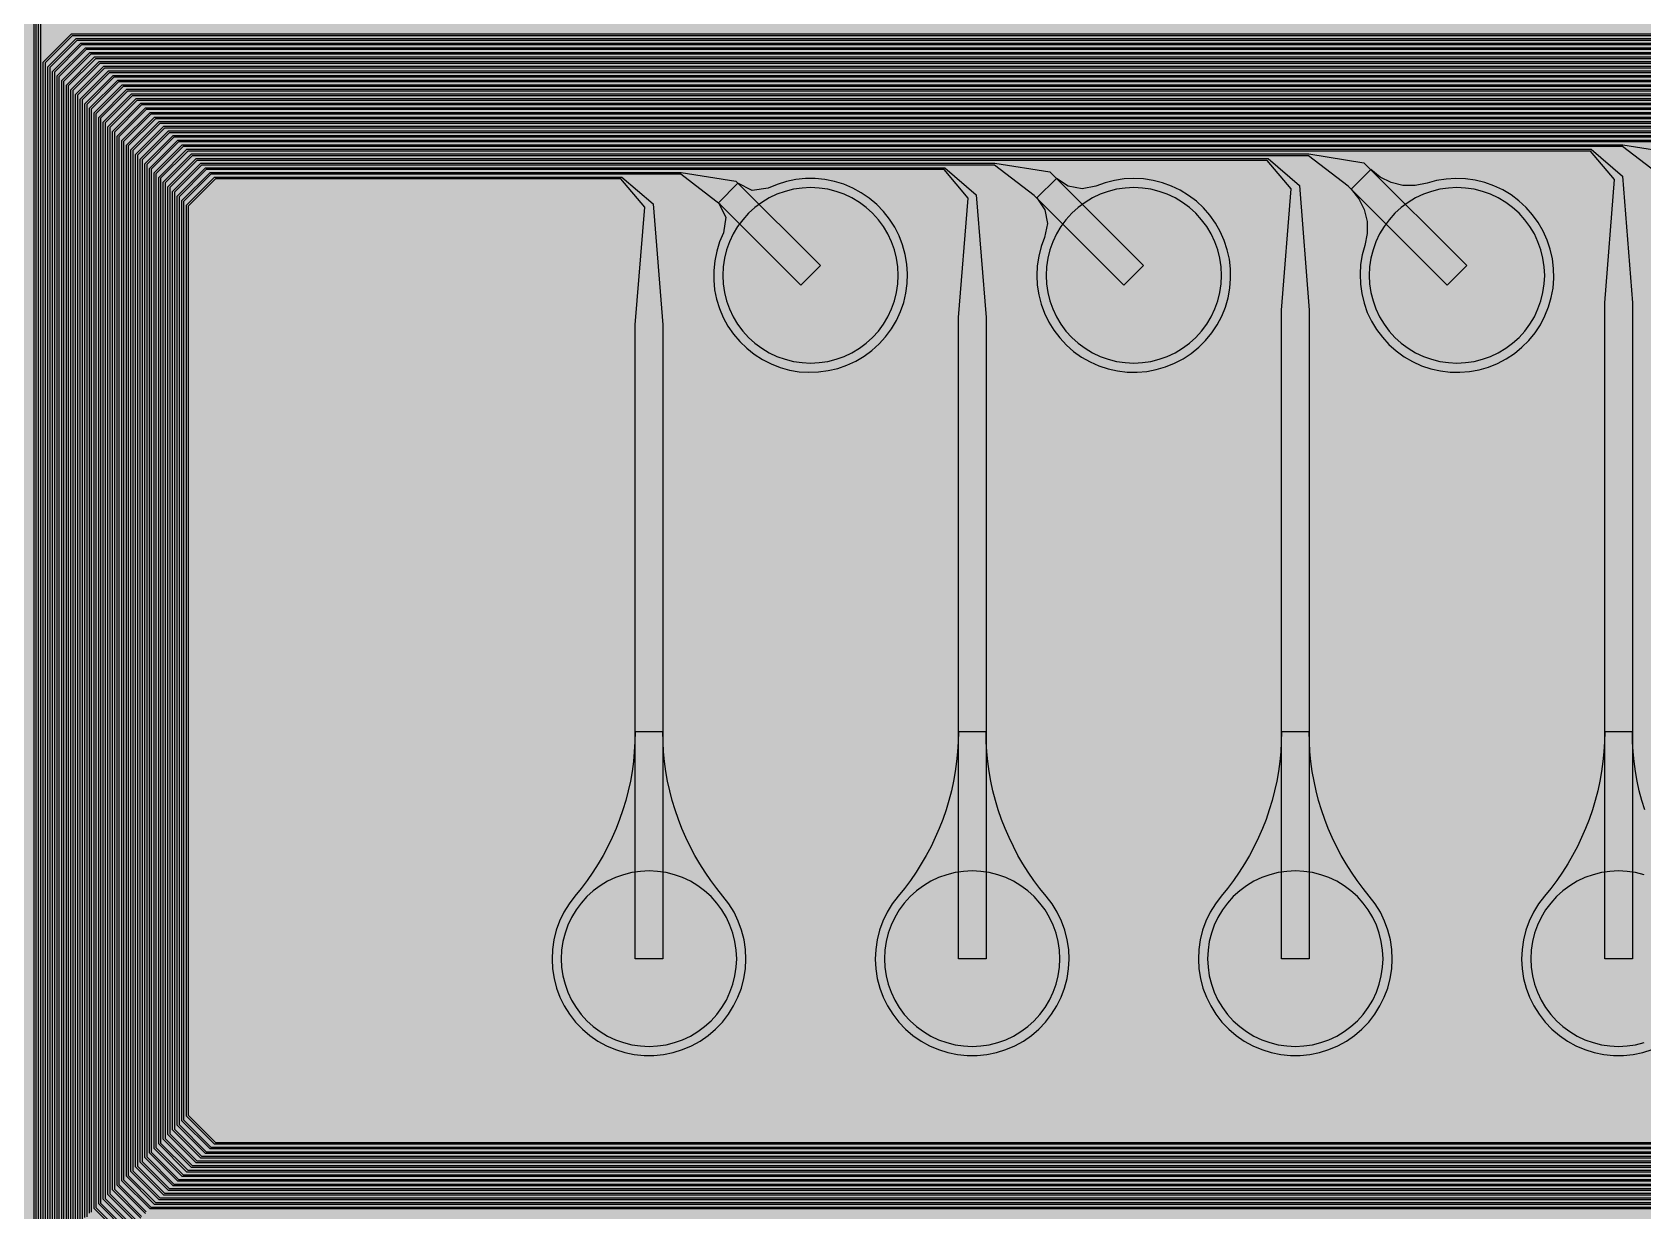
# Model space of a CAD drawing. Header units: metres. Extents: x -7220 to 10980, y -29667 to 1833.
# Drawn here: x -5900 to -4156, y -19165 to -17889 of the extents above; entities that cross this region are included whole.
import ezdxf

# ---------------------------------------------------------------- set-up
doc = ezdxf.new("R2010")
doc.units = ezdxf.units.M
for name, color, linetype in [('Metal1', 4, 'CONTINUOUS'), ('Polyimide', 7, 'CONTINUOUS'), ('Polyimide_Negative', 5, 'CONTINUOUS')]:
    doc.layers.add(name, color=color, linetype=linetype)

msp = doc.modelspace()

# ---------------------------------------------------------------- hatches: boundary and pattern name
at = {"layer": 'Polyimide'}
msp.add_hatch(color=7, dxfattribs=at).paths.add_polyline_path([(4099.4, -13861.6), (4142.6, -14152.8), (4214.2, -14438.4), (4313.4, -14715.5), (4439.2, -14981.7), (4590.6, -15234.2), (4766, -15470.7), (4963.7, -15688.8), (5181.8, -15886.5), (5418.3, -16061.9), (5670.8, -16213.3), (5936.9, -16339.1), (6214.1, -16438.3), (6499.7, -16509.9), (6790.9, -16553.1), (7085, -16567.5), (9980.4, -16567.5), (10058.8, -16571.4), (10136.4, -16582.9), (10212.6, -16601.9), (10286.5, -16628.4), (10357.5, -16662), (10424.8, -16702.3), (10487.9, -16749.1), (10546.1, -16801.8), (10598.8, -16860), (10645.6, -16923), (10685.9, -16990.4), (10719.5, -17061.4), (10745.9, -17135.3), (10765, -17211.4), (10776.5, -17289.1), (10780.4, -17367.5), (10780.4, -21957.3), (10741.6, -22012.9), (10706, -22070.6), (10673.6, -22130.1), (10644.5, -22191.4), (10618.9, -22254.2), (10596.8, -22318.2), (10578.3, -22383.5), (10563.4, -22449.6), (10552.2, -22516.5), (10544.7, -22583.8), (10541, -22651.5), (10541, -22719.3), (10544.7, -22787), (10552.2, -22854.4), (10563.4, -22921.2), (10578.3, -22987.4), (10596.8, -23052.6), (10618.9, -23116.7), (10644.5, -23179.5), (10673.6, -23240.7), (10706, -23300.3), (10741.6, -23357.9), (10780.4, -23413.5), (10780.4, -28667.5), (10776.5, -28745.9), (10765, -28823.6), (10745.9, -28899.7), (10719.5, -28973.6), (10685.9, -29044.6), (10645.6, -29112), (10598.8, -29175), (10546.1, -29233.2), (10487.9, -29285.9), (10424.8, -29332.7), (10357.5, -29373), (10286.5, -29406.6), (10212.6, -29433.1), (10136.4, -29452.1), (10058.8, -29463.6), (9980.4, -29467.5), (-6219.6, -29467.5), (-6298, -29463.6), (-6375.7, -29452.1), (-6451.9, -29433.1), (-6525.8, -29406.6), (-6596.7, -29373), (-6664.1, -29332.7), (-6727.1, -29285.9), (-6785.3, -29233.2), (-6838, -29175), (-6884.8, -29112), (-6925.2, -29044.6), (-6958.7, -28973.6), (-6985.2, -28899.7), (-7004.3, -28823.6), (-7015.8, -28745.9), (-7019.6, -28667.5), (-7019.6, -23426.3), (-6979.4, -23370.1), (-6942.3, -23311.6), (-6908.7, -23251.2), (-6878.5, -23189), (-6851.8, -23125.1), (-6828.8, -23059.9), (-6809.5, -22993.4), (-6794, -22926), (-6782.4, -22857.8), (-6774.6, -22789.1), (-6770.7, -22720), (-6770.7, -22650.8), (-6774.6, -22581.8), (-6782.4, -22513), (-6794, -22444.8), (-6809.5, -22377.4), (-6828.8, -22311), (-6851.8, -22245.7), (-6878.5, -22181.9), (-6908.7, -22119.7), (-6942.3, -22059.2), (-6979.4, -22000.8), (-7019.6, -21944.5), (-7019.6, -17367.5), (-7015.8, -17289.1), (-7004.3, -17211.4), (-6985.2, -17135.3), (-6958.7, -17061.4), (-6925.2, -16990.4), (-6884.8, -16923), (-6838, -16860), (-6785.3, -16801.8), (-6727.1, -16749.1), (-6664.1, -16702.3), (-6596.7, -16662), (-6525.8, -16628.4), (-6451.9, -16601.9), (-6375.7, -16582.9), (-6298, -16571.4), (-6219.6, -16567.5), (-3314, -16567.5), (-3019.9, -16553.1), (-2728.7, -16509.9), (-2443.1, -16438.3), (-2165.9, -16339.1), (-1899.8, -16213.3), (-1647.3, -16061.9), (-1410.8, -15886.5), (-1192.7, -15688.8), (-995, -15470.7), (-819.6, -15234.2), (-668.2, -14981.7), (-542.4, -14715.5), (-443.2, -14438.4), (-371.6, -14152.8), (-328.4, -13861.6), (-314, -13567.5), (-314, -13373.5), (-317.5, -13328.1), (-327.7, -13283.8), (-344.6, -13241.5), (-367.6, -13202.3), (-396.4, -13167), (-430.1, -13136.5), (-468, -13111.4), (-509.3, -13092.3), (-509.3, -13092.3), (-578.2, -13061.3), (-642.2, -13021.2), (-700.3, -12973), (-751.3, -12917.3), (-794.4, -12855.3), (-828.7, -12788.1), (-853.7, -12716.8), (-868.9, -12642.8), (-874, -12567.5), (-868.9, -12492.2), (-853.7, -12418.2), (-828.7, -12346.9), (-794.4, -12279.7), (-751.3, -12217.7), (-700.3, -12162), (-642.2, -12113.8), (-578.2, -12073.7), (-509.3, -12042.7), (-509.3, -12042.7), (-468, -12023.6), (-430.1, -11998.5), (-396.4, -11968), (-367.6, -11932.7), (-344.6, -11893.5), (-327.7, -11851.2), (-317.5, -11806.9), (-314, -11761.5), (-314, -11074.3), (-317.5, -11028.9), (-327.7, -10984.6), (-344.6, -10942.4), (-367.6, -10903.1), (-396.4, -10867.8), (-430.1, -10837.3), (-468, -10812.2), (-509.3, -10793.2), (-509.3, -10793.2), (-578.2, -10762.1), (-642.2, -10722.1), (-700.3, -10673.8), (-751.3, -10618.1), (-794.4, -10556.1), (-828.7, -10488.9), (-853.7, -10417.6), (-868.9, -10343.7), (-874, -10268.3), (-868.9, -10193), (-853.7, -10119), (-828.7, -10047.8), (-794.4, -9980.5), (-751.3, -9918.5), (-700.3, -9862.9), (-642.2, -9814.6), (-578.2, -9774.6), (-509.3, -9743.5), (-509.3, -9743.5), (-468, -9724.5), (-430.1, -9699.4), (-396.4, -9668.8), (-367.6, -9633.5), (-344.6, -9594.3), (-327.7, -9552), (-317.5, -9507.7), (-314, -9462.4), (-314, -8775.1), (-317.5, -8729.8), (-327.7, -8685.5), (-344.6, -8643.2), (-367.6, -8604), (-396.4, -8568.7), (-430.1, -8538.1), (-468, -8513), (-509.3, -8494), (-509.3, -8494), (-578.2, -8462.9), (-642.2, -8422.9), (-700.3, -8374.6), (-751.3, -8319), (-794.4, -8257), (-828.7, -8189.7), (-853.7, -8118.5), (-868.9, -8044.5), (-874, -7969.2), (-868.9, -7893.8), (-853.7, -7819.9), (-828.7, -7748.6), (-794.4, -7681.4), (-751.3, -7619.4), (-700.3, -7563.7), (-642.2, -7515.4), (-578.2, -7475.4), (-509.3, -7444.3), (-509.3, -7444.3), (-468, -7425.3), (-430.1, -7400.2), (-396.4, -7369.7), (-367.6, -7334.4), (-344.6, -7295.1), (-327.7, -7252.9), (-317.5, -7208.6), (-314, -7163.2), (-314, -6476), (-317.5, -6430.6), (-327.7, -6386.3), (-344.6, -6344), (-367.6, -6304.8), (-396.4, -6269.5), (-430.1, -6239), (-468, -6213.9), (-509.3, -6194.8), (-509.3, -6194.8), (-578.2, -6163.8), (-642.2, -6123.7), (-700.3, -6075.5), (-751.3, -6019.8), (-794.4, -5957.8), (-828.7, -5890.6), (-853.7, -5819.3), (-868.9, -5745.3), (-874, -5670), (-868.9, -5594.7), (-853.7, -5520.7), (-828.7, -5449.4), (-794.4, -5382.2), (-751.3, -5320.2), (-700.3, -5264.5), (-642.2, -5216.3), (-578.2, -5176.2), (-509.3, -5145.2), (-509.3, -5145.2), (-468, -5126.1), (-430.1, -5101), (-396.4, -5070.5), (-367.6, -5035.2), (-344.6, -4996), (-327.7, -4953.7), (-317.5, -4909.4), (-314, -4864), (-314, 380), (-314, 1532.5), (-269, 1532.5), (-268.8, 1525.6), (-268.1, 1518.8), (-267, 1512), (-265.4, 1505.3), (-263.4, 1498.7), (-261, 1492.3), (-258.2, 1486.1), (-254.9, 1480), (-251.3, 1474.2), (-247.3, 1468.6), (-242.9, 1463.3), (-238.2, 1458.3), (-233.2, 1453.6), (-227.9, 1449.2), (-222.3, 1445.2), (-216.5, 1441.6), (-210.4, 1438.3), (-204.2, 1435.5), (-197.8, 1433.1), (-191.2, 1431.1), (-184.5, 1429.5), (-177.7, 1428.4), (-170.9, 1427.7), (-164, 1427.5), (-157.1, 1427.7), (-150.3, 1428.4), (-143.5, 1429.5), (-136.8, 1431.1), (-130.2, 1433.1), (-123.8, 1435.5), (-117.6, 1438.3), (-111.5, 1441.6), (-105.7, 1445.2), (-100.1, 1449.2), (-94.8, 1453.6), (-89.8, 1458.3), (-85.1, 1463.3), (-80.7, 1468.6), (-76.7, 1474.2), (-73.1, 1480), (-69.8, 1486.1), (-67, 1492.3), (-64.6, 1498.7), (-62.6, 1505.3), (-61, 1512), (-59.9, 1518.8), (-59.2, 1525.6), (-59, 1532.5), (1786, 1532.5), (3835, 1532.5), (3835.2, 1539), (3835.9, 1545.6), (3836.9, 1552), (3838.4, 1558.4), (3840.3, 1564.6), (3842.6, 1570.8), (3845.3, 1576.7), (3848.4, 1582.5), (3851.9, 1588.1), (3855.7, 1593.4), (3859.8, 1598.4), (3864.3, 1603.2), (3869.1, 1607.7), (3874.1, 1611.8), (3879.4, 1615.6), (3885, 1619.1), (3890.8, 1622.2), (3896.7, 1624.9), (3902.9, 1627.2), (3909.1, 1629.1), (3915.5, 1630.6), (3921.9, 1631.6), (3928.5, 1632.3), (3935, 1632.5), (3941.5, 1632.3), (3948.1, 1631.6), (3954.5, 1630.6), (3960.9, 1629.1), (3967.1, 1627.2), (3973.3, 1624.9), (3979.2, 1622.2), (3985, 1619.1), (3990.6, 1615.6), (3995.9, 1611.8), (4000.9, 1607.7), (4005.7, 1603.2), (4010.2, 1598.4), (4014.3, 1593.4), (4018.1, 1588.1), (4021.6, 1582.5), (4024.7, 1576.7), (4027.4, 1570.8), (4029.7, 1564.6), (4031.6, 1558.4), (4033.1, 1552), (4034.1, 1545.6), (4034.8, 1539), (4035, 1532.5), (4085, 1532.5), (4085, 380), (4085, 330), (4085, -4864), (4088.5, -4909.4), (4098.7, -4953.7), (4115.6, -4996), (4138.6, -5035.2), (4167.4, -5070.5), (4201.1, -5101), (4239, -5126.1), (4280.3, -5145.2), (4280.3, -5145.2), (4349.2, -5176.2), (4413.2, -5216.3), (4471.3, -5264.5), (4522.3, -5320.2), (4565.4, -5382.2), (4599.7, -5449.4), (4624.7, -5520.7), (4639.9, -5594.7), (4645, -5670), (4639.9, -5745.3), (4624.7, -5819.3), (4599.7, -5890.6), (4565.4, -5957.8), (4522.3, -6019.8), (4471.3, -6075.5), (4413.2, -6123.7), (4349.2, -6163.8), (4280.3, -6194.8), (4239, -6213.9), (4201.1, -6239), (4167.4, -6269.5), (4138.6, -6304.8), (4115.6, -6344), (4098.7, -6386.3), (4088.5, -6430.6), (4085, -6476), (4085, -13567.5), (4099.4, -13861.6)])

# ---------------------------------------------------------------- linework, layer by layer
at = {"layer": 'Metal1'}
for points in [[(-5898.1, -19227.9), (-5898.1, -16946.6), (-5867.5, -16916), (-5212.4, -16916), (-5152.9, -16925.5), (-5046.5, -17031.9), (-5067.7, -17053.1), (-5169.9, -16950.9), (-5212.8, -16918), (-5866.7, -16918), (-5896.1, -16947.4), (-5896.1, -19227.1)], [(-5893.1, -19222.9), (-5893.1, -16951.6), (-5862.5, -16921), (-5261.7, -16921), (-5227.7, -16950.2), (-5217.1, -17084.2), (-5217.1, -17782.5), (-5247.1, -17782.5), (-5247.1, -17084.2), (-5236.5, -16953.8), (-5262.5, -16923), (-5861.7, -16923), (-5891.1, -16952.4), (-5891.1, -19222.1)], [(-5888.1, -19217.9), (-5888.1, -17921.6), (-5857.5, -17891), (163.3, -17891), (199.6, -17919.2), (207.9, -17982.8), (207.9, -18152.5), (177.9, -18152.5), (177.9, -17982.8), (186.1, -17924.8), (162.5, -17893), (-5856.7, -17893), (-5886.1, -17922.4), (-5886.1, -19217.1)], [(-5883.1, -19212.9), (-5883.1, -17926.6), (-5852.5, -17896), (-11.7, -17896), (21.8, -17925.4), (32.9, -18086.2), (32.9, -18892.5), (2.9, -18892.5), (2.9, -18086.2), (13.9, -17928.6), (-12.5, -17898), (-5851.7, -17898), (-5881.1, -17927.4), (-5881.1, -19212.1)], [(-5878.1, -19207.9), (-5878.1, -17931.6), (-5847.5, -17901), (-328.1, -17901), (-279, -17923.6), (-227.4, -17997.3), (-144.1, -18145.1), (-170.2, -18159.9), (-253.5, -18012), (-288.2, -17932.6), (-328.6, -17903), (-5846.7, -17903), (-5876.1, -17932.4), (-5876.1, -19207.1)], [(-5873.1, -19202.9), (-5873.1, -17936.6), (-5842.5, -17906), (-361.7, -17906), (-328.1, -17935.4), (-317.1, -18094.2), (-317.1, -18892.5), (-347.1, -18892.5), (-347.1, -18094.2), (-336.1, -17938.6), (-362.5, -17908), (-5841.7, -17908), (-5871.1, -17937.4), (-5871.1, -19202.1)], [(-5868.1, -19197.9), (-5868.1, -17941.6), (-5837.5, -17911), (-678.1, -17911), (-628.4, -17933), (-580.1, -17998.6), (-494.2, -18144.9), (-520.1, -18160.1), (-606, -18013.8), (-637.9, -17942.7), (-678.6, -17913), (-5836.7, -17913), (-5866.1, -17942.4), (-5866.1, -19197.1)], [(-5863.1, -19192.9), (-5863.1, -17946.6), (-5832.5, -17916), (-711.7, -17916), (-678.1, -17945.3), (-667.1, -18102.2), (-667.1, -18892.5), (-697.1, -18892.5), (-697.1, -18102.2), (-686.1, -17948.7), (-712.5, -17918), (-5831.7, -17918), (-5861.1, -17947.4), (-5861.1, -19192.1)], [(-5858.1, -19187.9), (-5858.1, -17951.6), (-5827.5, -17921), (-1028.1, -17921), (-977.7, -17942.4), (-933, -18000), (-844.3, -18144.7), (-869.9, -18160.3), (-958.6, -18015.6), (-987.7, -17952.8), (-1028.6, -17923), (-5826.7, -17923), (-5856.1, -17952.4), (-5856.1, -19187.1)], [(-5853.1, -19182.9), (-5853.1, -17956.6), (-5822.5, -17926), (-1061.7, -17926), (-1028.1, -17955.3), (-1017.1, -18110.2), (-1017.1, -18892.5), (-1047.1, -18892.5), (-1047.1, -18110.2), (-1036.2, -17958.7), (-1062.5, -17928), (-5821.7, -17928), (-5851.1, -17957.4), (-5851.1, -19182.1)], [(-5848.1, -19177.9), (-5848.1, -17961.6), (-5817.5, -17931), (-1378.1, -17931), (-1326.9, -17951.7), (-1286, -18001.5), (-1194.5, -18144.4), (-1219.8, -18160.6), (-1311.3, -18017.7), (-1337.4, -17962.9), (-1378.6, -17933), (-5816.7, -17933), (-5846.1, -17962.4), (-5846.1, -19177.1)], [(-5843.1, -19172.9), (-5843.1, -17966.6), (-5812.5, -17936), (-1411.7, -17936), (-1378.1, -17965.3), (-1367.1, -18118.2), (-1367.1, -18892.5), (-1397.1, -18892.5), (-1397.1, -18118.2), (-1386.2, -17968.7), (-1412.5, -17938), (-5811.7, -17938), (-5841.1, -17967.4), (-5841.1, -19172.1)], [(-5838.1, -19167.9), (-5838.1, -17971.6), (-5807.5, -17941), (-1728.1, -17941), (-1676.1, -17960.8), (-1639.2, -18003.2), (-1544.7, -18144.1), (-1569.6, -18160.9), (-1664.1, -18019.9), (-1687.1, -17973), (-1728.6, -17943), (-5806.7, -17943), (-5836.1, -17972.4), (-5836.1, -19167.1)], [(-5802.5, -19193.5), (-5833.1, -19162.9), (-5833.1, -17976.6), (-5802.5, -17946), (-1761.7, -17946), (-1728, -17975.3), (-1717.1, -18126.2), (-1717.1, -18892.5), (-1747.1, -18892.5), (-1747.1, -18126.2), (-1736.2, -17978.7), (-1762.5, -17948), (-5801.7, -17948), (-5831.1, -17977.4), (-5831.1, -19162.1), (-5801.7, -19191.5)], [(-5797.5, -19188.5), (-5828.1, -19157.9), (-5828.1, -17981.6), (-5797.5, -17951), (-2078.1, -17951), (-2025.3, -17969.9), (-1992.6, -18005.1), (-1894.9, -18143.9), (-1919.4, -18161.1), (-2017.1, -18022.4), (-2036.9, -17983.2), (-2078.6, -17953), (-5796.7, -17953), (-5826.1, -17982.4), (-5826.1, -19157.1), (-5796.7, -19186.5)], [(-5792.5, -19183.5), (-5823.1, -19152.9), (-5823.1, -17986.6), (-5792.5, -17956), (-2111.7, -17956), (-2078, -17985.3), (-2067.1, -18134.2), (-2067.1, -18892.5), (-2097.1, -18892.5), (-2097.1, -18134.2), (-2086.3, -17988.7), (-2112.5, -17958), (-5791.7, -17958), (-5821.1, -17987.4), (-5821.1, -19152.1), (-5791.7, -19181.5)], [(-5787.5, -19178.5), (-5818.1, -19147.9), (-5818.1, -17991.6), (-5787.5, -17961), (-2428.1, -17961), (-2374.4, -17978.8), (-2346.1, -18007.2), (-2245.1, -18143.6), (-2269.2, -18161.4), (-2370.2, -18025.1), (-2386.6, -17993.4), (-2428.6, -17963), (-5786.7, -17963), (-5816.1, -17992.4), (-5816.1, -19147.1), (-5786.7, -19176.5)], [(-5782.5, -19173.5), (-5813.1, -19142.9), (-5813.1, -17996.6), (-5782.5, -17966), (-2461.7, -17966), (-2428, -17995.3), (-2417.1, -18142.2), (-2417.1, -18892.5), (-2447.1, -18892.5), (-2447.1, -18142.2), (-2436.3, -17998.7), (-2462.5, -17968), (-5781.7, -17968), (-5811.1, -17997.4), (-5811.1, -19142.1), (-5781.7, -19171.5)], [(-5777.5, -19168.5), (-5808.1, -19137.9), (-5808.1, -18001.6), (-5777.5, -17971), (-2778.1, -17971), (-2723.4, -17987.6), (-2699.9, -18009.6), (-2595.3, -18143.3), (-2618.9, -18161.7), (-2723.5, -18028.1), (-2736.3, -18003.6), (-2778.6, -17973), (-5776.7, -17973), (-5806.1, -18002.4), (-5806.1, -19137.1), (-5776.7, -19166.5)], [(643.3, -19163.5), (-5772.5, -19163.5), (-5803.1, -19132.9), (-5803.1, -18006.6), (-5772.5, -17976), (-2811.7, -17976), (-2777.9, -18005.3), (-2767.1, -18150.2), (-2767.1, -18892.5), (-2797.1, -18892.5), (-2797.1, -18150.2), (-2786.3, -18008.7), (-2812.5, -17978), (-5771.7, -17978), (-5801.1, -18007.4), (-5801.1, -19132.1), (-5771.7, -19161.5), (642.5, -19161.5)], [(638.3, -19158.5), (-5767.5, -19158.5), (-5798.1, -19127.9), (-5798.1, -18011.6), (-5767.5, -17981), (-3157.4, -17981), (-3101.3, -17995.6), (-3066.5, -18021.9), (-2946.5, -18141.9), (-2967.7, -18163.1), (-3087.7, -18043.1), (-3111.5, -18010.9), (-3157.8, -17983), (-5766.7, -17983), (-5796.1, -18012.4), (-5796.1, -19127.1), (-5766.7, -19156.5), (637.5, -19156.5)], [(633.3, -19153.5), (-5762.5, -19153.5), (-5793.1, -19122.9), (-5793.1, -18016.6), (-5762.5, -17986), (-3161.7, -17986), (-3127.9, -18015.2), (-3117.1, -18158.2), (-3117.1, -18892.5), (-3147.1, -18892.5), (-3147.1, -18158.2), (-3136.4, -18018.8), (-3162.5, -17988), (-5761.7, -17988), (-5791.1, -18017.4), (-5791.1, -19122.1), (-5761.7, -19151.5), (632.5, -19151.5)], [(628.3, -19148.5), (-5757.5, -19148.5), (-5788.1, -19117.9), (-5788.1, -18021.6), (-5757.5, -17991), (-3497.4, -17991), (-3440.5, -18004.4), (-3416.5, -18021.9), (-3296.5, -18141.9), (-3317.7, -18163.1), (-3437.7, -18043.1), (-3452.3, -18022), (-3497.8, -17993), (-5756.7, -17993), (-5786.1, -18022.4), (-5786.1, -19117.1), (-5756.7, -19146.5), (627.5, -19146.5)], [(623.3, -19143.5), (-5752.5, -19143.5), (-5783.1, -19112.9), (-5783.1, -18026.6), (-5752.5, -17996), (-3511.7, -17996), (-3477.9, -18025.2), (-3467.1, -18166.2), (-3467.1, -18892.5), (-3497.1, -18892.5), (-3497.1, -18166.2), (-3486.4, -18028.8), (-3512.5, -17998), (-5751.7, -17998), (-5781.1, -18027.4), (-5781.1, -19112.1), (-5751.7, -19141.5), (622.5, -19141.5)], [(618.3, -19138.5), (-5747.5, -19138.5), (-5778.1, -19107.9), (-5778.1, -18031.6), (-5747.5, -18001), (-3837.4, -18001), (-3779.4, -18012.8), (-3766.5, -18021.9), (-3646.5, -18141.9), (-3667.7, -18163.1), (-3787.7, -18043.1), (-3793.4, -18033.7), (-3837.8, -18003), (-5746.7, -18003), (-5776.1, -18032.4), (-5776.1, -19107.1), (-5746.7, -19136.5), (617.5, -19136.5)], [(613.3, -19133.5), (-5742.5, -19133.5), (-5773.1, -19102.9), (-5773.1, -18036.6), (-5742.5, -18006), (-3861.7, -18006), (-3827.8, -18035.2), (-3817.1, -18174.2), (-3817.1, -18892.5), (-3847.1, -18892.5), (-3847.1, -18174.2), (-3836.4, -18038.8), (-3862.5, -18008), (-5741.7, -18008), (-5771.1, -18037.4), (-5771.1, -19102.1), (-5741.7, -19131.5), (612.5, -19131.5)], [(608.3, -19128.5), (-5737.5, -19128.5), (-5768.1, -19097.9), (-5768.1, -18041.6), (-5737.5, -18011), (-4177.4, -18011), (-4117.9, -18020.5), (-3996.5, -18141.9), (-4017.7, -18163.1), (-4134.9, -18045.9), (-4177.8, -18013), (-5736.7, -18013), (-5766.1, -18042.4), (-5766.1, -19097.1), (-5736.7, -19126.5), (607.5, -19126.5)], [(603.3, -19123.5), (-5732.5, -19123.5), (-5763.1, -19092.9), (-5763.1, -18046.6), (-5732.5, -18016), (-4211.7, -18016), (-4177.8, -18045.2), (-4167.1, -18182.2), (-4167.1, -18892.5), (-4197.1, -18892.5), (-4197.1, -18182.2), (-4186.5, -18048.8), (-4212.5, -18018), (-5731.7, -18018), (-5761.1, -18047.4), (-5761.1, -19092.1), (-5731.7, -19121.5), (602.5, -19121.5)], [(598.3, -19118.5), (-5727.5, -19118.5), (-5758.1, -19087.9), (-5758.1, -18051.6), (-5727.5, -18021), (-4517.4, -18021), (-4457.9, -18030.5), (-4346.5, -18141.9), (-4367.7, -18163.1), (-4474.9, -18055.9), (-4517.8, -18023), (-5726.7, -18023), (-5756.1, -18052.4), (-5756.1, -19087.1), (-5726.7, -19116.5), (597.5, -19116.5)], [(593.3, -19113.5), (-5722.5, -19113.5), (-5753.1, -19082.9), (-5753.1, -18056.6), (-5722.5, -18026), (-4561.7, -18026), (-4527.7, -18055.2), (-4517.1, -18190.2), (-4517.1, -18892.5), (-4547.1, -18892.5), (-4547.1, -18190.2), (-4536.5, -18058.8), (-4562.5, -18028), (-5721.7, -18028), (-5751.1, -18057.4), (-5751.1, -19082.1), (-5721.7, -19111.5), (592.5, -19111.5)], [(588.3, -19108.5), (-5717.5, -19108.5), (-5748.1, -19077.9), (-5748.1, -18061.6), (-5717.5, -18031), (-4857.4, -18031), (-4797.9, -18040.5), (-4696.5, -18141.9), (-4717.7, -18163.1), (-4814.9, -18065.9), (-4857.8, -18033), (-5716.7, -18033), (-5746.1, -18062.4), (-5746.1, -19077.1), (-5716.7, -19106.5), (587.5, -19106.5)], [(583.3, -19103.5), (-5712.5, -19103.5), (-5743.1, -19072.9), (-5743.1, -18066.6), (-5712.5, -18036), (-4911.7, -18036), (-4877.7, -18065.2), (-4867.1, -18198.2), (-4867.1, -18892.5), (-4897.1, -18892.5), (-4897.1, -18198.2), (-4886.5, -18068.8), (-4912.5, -18038), (-5711.7, -18038), (-5741.1, -18067.4), (-5741.1, -19072.1), (-5711.7, -19101.5), (582.5, -19101.5)], [(578.3, -19098.5), (-5707.5, -19098.5), (-5738.1, -19067.9), (-5738.1, -18071.6), (-5707.5, -18041), (-5197.4, -18041), (-5137.9, -18050.5), (-5046.5, -18141.9), (-5067.7, -18163.1), (-5154.9, -18075.9), (-5197.8, -18043), (-5706.7, -18043), (-5736.1, -18072.4), (-5736.1, -19067.1), (-5706.7, -19096.5), (577.5, -19096.5)], [(573.3, -19093.5), (-5702.5, -19093.5), (-5733.1, -19062.9), (-5733.1, -18076.6), (-5702.5, -18046), (-5261.7, -18046), (-5227.7, -18075.2), (-5217.1, -18206.2), (-5217.1, -18892.5), (-5247.1, -18892.5), (-5247.1, -18206.2), (-5236.6, -18078.8), (-5262.5, -18048), (-5701.7, -18048), (-5731.1, -18077.4), (-5731.1, -19062.1), (-5701.7, -19091.5), (572.5, -19091.5)], [(-4153.8, -18731.4), (-4156.9, -18721.1), (-4159.6, -18710.8), (-4161.9, -18700.3), (-4163.8, -18689.7), (-4165.2, -18679.1), (-4166.3, -18668.4), (-4166.9, -18657.7), (-4167.1, -18646.9), (-4197.1, -18646.9), (-4197.1, -18646.9), (-4197.3, -18657.7), (-4198, -18668.4), (-4199, -18679.1), (-4200.5, -18689.7), (-4202.3, -18700.3), (-4204.6, -18710.8), (-4207.3, -18721.1), (-4210.4, -18731.4), (-4213.9, -18741.6), (-4217.8, -18751.6), (-4222.1, -18761.4), (-4226.7, -18771.1), (-4231.8, -18780.6), (-4237.2, -18789.9), (-4242.9, -18798.9), (-4249, -18807.7), (-4255.5, -18816.3), (-4262.3, -18824.6), (-4268.7, -18833.1), (-4274.2, -18842.1), (-4278.9, -18851.7), (-4282.5, -18861.6), (-4285.1, -18871.9), (-4286.6, -18882.4), (-4287.1, -18893), (-4286.5, -18903.6), (-4284.9, -18914.1), (-4282.2, -18924.3), (-4278.5, -18934.2), (-4273.8, -18943.7), (-4268.1, -18952.7), (-4261.6, -18961.1), (-4254.3, -18968.8), (-4246.2, -18975.7), (-4237.5, -18981.7), (-4228.2, -18986.8), (-4218.5, -18991), (-4208.4, -18994.2), (-4198, -18996.3), (-4187.4, -18997.4), (-4176.8, -18997.4), (-4166.3, -18996.3), (-4155.9, -18994.2), (-4145.8, -18991)]]:
    msp.add_lwpolyline(points, dxfattribs=at)
for points in [[(-5157, -18073.8), (-5149, -18089.3), (-5151.5, -18106.5), (-5155.7, -18116.2), (-5158.8, -18126.3), (-5160.9, -18136.6), (-5162, -18147.1), (-5162, -18157.6), (-5161, -18168.1), (-5158.9, -18178.4), (-5155.8, -18188.5), (-5151.7, -18198.2), (-5146.6, -18207.4), (-5140.7, -18216.1), (-5133.9, -18224.1), (-5126.3, -18231.5), (-5118.1, -18238), (-5109.2, -18243.7), (-5099.8, -18248.4), (-5090, -18252.2), (-5079.8, -18255), (-5069.4, -18256.8), (-5058.9, -18257.5), (-5048.4, -18257.1), (-5038, -18255.7), (-5027.7, -18253.3), (-5017.8, -18249.9), (-5008.2, -18245.4), (-4999.2, -18240.1), (-4990.7, -18233.8), (-4982.9, -18226.7), (-4975.8, -18218.9), (-4969.6, -18210.5), (-4964.2, -18201.4), (-4959.8, -18191.8), (-4956.3, -18181.9), (-4953.9, -18171.7), (-4952.5, -18161.2), (-4952.1, -18150.7), (-4952.8, -18140.2), (-4954.6, -18129.8), (-4957.4, -18119.6), (-4961.2, -18109.8), (-4965.9, -18100.4), (-4971.6, -18091.6), (-4978.2, -18083.3), (-4985.5, -18075.7), (-4993.5, -18068.9), (-5002.2, -18063), (-5011.5, -18057.9), (-5021.2, -18053.9), (-5031.2, -18050.7), (-5041.5, -18048.7), (-5052, -18047.6), (-5062.6, -18047.6), (-5073, -18048.7), (-5083.3, -18050.8), (-5093.4, -18054), (-5103.1, -18058.1), (-5120.3, -18060.6), (-5135.8, -18052.6), (-5157, -18073.8)], [(-4812.1, -18068.7), (-4803.6, -18081.5), (-4800.7, -18096.5), (-4803.8, -18111.5), (-4807.4, -18121.4), (-4810, -18131.6), (-4811.6, -18142), (-4812.1, -18152.5), (-4811.6, -18163), (-4810, -18173.4), (-4807.4, -18183.6), (-4803.8, -18193.5), (-4799.2, -18203), (-4793.7, -18211.9), (-4787.3, -18220.3), (-4780.1, -18228), (-4772.2, -18234.9), (-4763.6, -18241), (-4754.5, -18246.2), (-4744.9, -18250.5), (-4734.9, -18253.8), (-4724.6, -18256), (-4714.1, -18257.3), (-4703.6, -18257.4), (-4693.1, -18256.6), (-4682.8, -18254.6), (-4672.7, -18251.7), (-4662.9, -18247.7), (-4653.6, -18242.8), (-4644.8, -18237), (-4636.7, -18230.4), (-4629.3, -18222.9), (-4622.6, -18214.8), (-4616.8, -18206), (-4611.9, -18196.7), (-4607.9, -18186.9), (-4605, -18176.8), (-4603.1, -18166.5), (-4602.2, -18156), (-4602.4, -18145.5), (-4603.6, -18135), (-4605.9, -18124.8), (-4609.1, -18114.8), (-4613.4, -18105.1), (-4618.6, -18096), (-4624.7, -18087.4), (-4631.6, -18079.5), (-4639.3, -18072.3), (-4647.7, -18065.9), (-4656.7, -18060.4), (-4666.1, -18055.8), (-4676, -18052.2), (-4686.2, -18049.6), (-4696.6, -18048), (-4707.1, -18047.5), (-4717.6, -18048), (-4728, -18049.6), (-4738.2, -18052.2), (-4748.1, -18055.8), (-4763.1, -18058.9), (-4778.2, -18056), (-4790.9, -18047.5), (-4812.1, -18068.7)], [(-4471.6, -18059.2), (-4463.4, -18069.5), (-4457.6, -18081.3), (-4454.5, -18094.1), (-4454.3, -18107.2), (-4457, -18120.1), (-4459.8, -18130.3), (-4461.5, -18140.7), (-4462.1, -18151.3), (-4461.7, -18161.9), (-4460.2, -18172.3), (-4457.7, -18182.6), (-4454.2, -18192.6), (-4449.7, -18202.1), (-4444.2, -18211.2), (-4437.9, -18219.6), (-4430.7, -18227.4), (-4422.8, -18234.4), (-4414.2, -18240.6), (-4405.1, -18245.9), (-4395.4, -18250.3), (-4385.4, -18253.6), (-4375.1, -18256), (-4364.6, -18257.2), (-4354, -18257.5), (-4343.5, -18256.6), (-4333.1, -18254.7), (-4322.9, -18251.8), (-4313.1, -18247.8), (-4303.7, -18242.9), (-4294.9, -18237.1), (-4286.7, -18230.4), (-4279.2, -18222.9), (-4272.5, -18214.7), (-4266.7, -18205.9), (-4261.8, -18196.5), (-4257.9, -18186.7), (-4254.9, -18176.6), (-4253, -18166.2), (-4252.2, -18155.6), (-4252.4, -18145), (-4253.7, -18134.6), (-4256, -18124.2), (-4259.4, -18114.2), (-4263.7, -18104.6), (-4269, -18095.4), (-4275.2, -18086.8), (-4282.2, -18078.9), (-4290, -18071.8), (-4298.4, -18065.4), (-4307.5, -18060), (-4317.1, -18055.4), (-4327, -18051.9), (-4337.3, -18049.4), (-4347.8, -18047.9), (-4358.3, -18047.5), (-4368.9, -18048.2), (-4379.3, -18049.9), (-4389.5, -18052.6), (-4402.4, -18055.3), (-4415.6, -18055.1), (-4428.3, -18052), (-4440.1, -18046.2), (-4450.4, -18038), (-4471.6, -18059.2)], [(-5247.1, -18646.9), (-5247.3, -18657.7), (-5248, -18668.4), (-5249, -18679.1), (-5250.5, -18689.7), (-5252.3, -18700.3), (-5254.6, -18710.8), (-5257.3, -18721.1), (-5260.4, -18731.4), (-5263.9, -18741.6), (-5267.8, -18751.6), (-5272.1, -18761.4), (-5276.7, -18771.1), (-5281.8, -18780.6), (-5287.2, -18789.9), (-5292.9, -18798.9), (-5299, -18807.7), (-5305.5, -18816.3), (-5312.3, -18824.6), (-5318.7, -18833.1), (-5324.2, -18842.1), (-5328.9, -18851.7), (-5332.5, -18861.6), (-5335.1, -18871.9), (-5336.6, -18882.4), (-5337.1, -18893), (-5336.5, -18903.6), (-5334.9, -18914.1), (-5332.2, -18924.3), (-5328.5, -18934.2), (-5323.8, -18943.7), (-5318.1, -18952.7), (-5311.6, -18961.1), (-5304.3, -18968.8), (-5296.2, -18975.7), (-5287.5, -18981.7), (-5278.2, -18986.8), (-5268.5, -18991), (-5258.4, -18994.2), (-5248, -18996.3), (-5237.4, -18997.4), (-5226.8, -18997.4), (-5216.3, -18996.3), (-5205.9, -18994.2), (-5195.8, -18991), (-5186, -18986.8), (-5176.7, -18981.7), (-5168, -18975.7), (-5160, -18968.8), (-5152.6, -18961.1), (-5146.1, -18952.7), (-5140.5, -18943.7), (-5135.8, -18934.2), (-5132.1, -18924.3), (-5129.4, -18914.1), (-5127.7, -18903.6), (-5127.1, -18893), (-5127.6, -18882.4), (-5129.2, -18871.9), (-5131.8, -18861.6), (-5135.4, -18851.7), (-5140, -18842.1), (-5145.6, -18833.1), (-5152, -18824.6), (-5158.8, -18816.3), (-5165.2, -18807.7), (-5171.3, -18798.9), (-5177.1, -18789.9), (-5182.5, -18780.6), (-5187.5, -18771.1), (-5192.2, -18761.4), (-5196.4, -18751.6), (-5200.3, -18741.6), (-5203.8, -18731.4), (-5206.9, -18721.1), (-5209.6, -18710.8), (-5211.9, -18700.3), (-5213.8, -18689.7), (-5215.2, -18679.1), (-5216.3, -18668.4), (-5216.9, -18657.7), (-5217.1, -18646.9), (-5247.1, -18646.9)], [(-4897.1, -18646.9), (-4897.3, -18657.7), (-4898, -18668.4), (-4899, -18679.1), (-4900.5, -18689.7), (-4902.3, -18700.3), (-4904.6, -18710.8), (-4907.3, -18721.1), (-4910.4, -18731.4), (-4913.9, -18741.6), (-4917.8, -18751.6), (-4922.1, -18761.4), (-4926.7, -18771.1), (-4931.8, -18780.6), (-4937.2, -18789.9), (-4942.9, -18798.9), (-4949, -18807.7), (-4955.5, -18816.3), (-4962.3, -18824.6), (-4968.7, -18833.1), (-4974.2, -18842.1), (-4978.9, -18851.7), (-4982.5, -18861.6), (-4985.1, -18871.9), (-4986.6, -18882.4), (-4987.1, -18893), (-4986.5, -18903.6), (-4984.9, -18914.1), (-4982.2, -18924.3), (-4978.5, -18934.2), (-4973.8, -18943.7), (-4968.1, -18952.7), (-4961.6, -18961.1), (-4954.3, -18968.8), (-4946.2, -18975.7), (-4937.5, -18981.7), (-4928.2, -18986.8), (-4918.5, -18991), (-4908.4, -18994.2), (-4898, -18996.3), (-4887.4, -18997.4), (-4876.8, -18997.4), (-4866.3, -18996.3), (-4855.9, -18994.2), (-4845.8, -18991), (-4836, -18986.8), (-4826.7, -18981.7), (-4818, -18975.7), (-4810, -18968.8), (-4802.6, -18961.1), (-4796.1, -18952.7), (-4790.5, -18943.7), (-4785.8, -18934.2), (-4782.1, -18924.3), (-4779.4, -18914.1), (-4777.7, -18903.6), (-4777.1, -18893), (-4777.6, -18882.4), (-4779.2, -18871.9), (-4781.8, -18861.6), (-4785.4, -18851.7), (-4790, -18842.1), (-4795.6, -18833.1), (-4802, -18824.6), (-4808.8, -18816.3), (-4815.2, -18807.7), (-4821.3, -18798.9), (-4827.1, -18789.9), (-4832.5, -18780.6), (-4837.5, -18771.1), (-4842.2, -18761.4), (-4846.4, -18751.6), (-4850.3, -18741.6), (-4853.8, -18731.4), (-4856.9, -18721.1), (-4859.6, -18710.8), (-4861.9, -18700.3), (-4863.8, -18689.7), (-4865.2, -18679.1), (-4866.3, -18668.4), (-4866.9, -18657.7), (-4867.1, -18646.9), (-4897.1, -18646.9)], [(-4547.1, -18646.9), (-4547.3, -18657.7), (-4548, -18668.4), (-4549, -18679.1), (-4550.5, -18689.7), (-4552.3, -18700.3), (-4554.6, -18710.8), (-4557.3, -18721.1), (-4560.4, -18731.4), (-4563.9, -18741.6), (-4567.8, -18751.6), (-4572.1, -18761.4), (-4576.7, -18771.1), (-4581.8, -18780.6), (-4587.2, -18789.9), (-4592.9, -18798.9), (-4599, -18807.7), (-4605.5, -18816.3), (-4612.3, -18824.6), (-4618.7, -18833.1), (-4624.2, -18842.1), (-4628.9, -18851.7), (-4632.5, -18861.6), (-4635.1, -18871.9), (-4636.6, -18882.4), (-4637.1, -18893), (-4636.5, -18903.6), (-4634.9, -18914.1), (-4632.2, -18924.3), (-4628.5, -18934.2), (-4623.8, -18943.7), (-4618.1, -18952.7), (-4611.6, -18961.1), (-4604.3, -18968.8), (-4596.2, -18975.7), (-4587.5, -18981.7), (-4578.2, -18986.8), (-4568.5, -18991), (-4558.4, -18994.2), (-4548, -18996.3), (-4537.4, -18997.4), (-4526.8, -18997.4), (-4516.3, -18996.3), (-4505.9, -18994.2), (-4495.8, -18991), (-4486, -18986.8), (-4476.7, -18981.7), (-4468, -18975.7), (-4460, -18968.8), (-4452.6, -18961.1), (-4446.1, -18952.7), (-4440.5, -18943.7), (-4435.8, -18934.2), (-4432.1, -18924.3), (-4429.4, -18914.1), (-4427.7, -18903.6), (-4427.1, -18893), (-4427.6, -18882.4), (-4429.2, -18871.9), (-4431.8, -18861.6), (-4435.4, -18851.7), (-4440, -18842.1), (-4445.6, -18833.1), (-4452, -18824.6), (-4458.8, -18816.3), (-4465.2, -18807.7), (-4471.3, -18798.9), (-4477.1, -18789.9), (-4482.5, -18780.6), (-4487.5, -18771.1), (-4492.2, -18761.4), (-4496.4, -18751.6), (-4500.3, -18741.6), (-4503.8, -18731.4), (-4506.9, -18721.1), (-4509.6, -18710.8), (-4511.9, -18700.3), (-4513.8, -18689.7), (-4515.2, -18679.1), (-4516.3, -18668.4), (-4516.9, -18657.7), (-4517.1, -18646.9), (-4547.1, -18646.9)]]:
    msp.add_lwpolyline(points, close=True, dxfattribs=at)
at = {"layer": 'Polyimide_Negative'}
for points in [[(-4962.1, -18152.5), (-4962.6, -18143.2), (-4964, -18134), (-4966.2, -18124.9), (-4969.4, -18116.1), (-4973.3, -18107.7), (-4978.1, -18099.7), (-4983.7, -18092.2), (-4989.9, -18085.3), (-4996.9, -18079.1), (-5004.3, -18073.5), (-5012.3, -18068.7), (-5020.8, -18064.7), (-5029.5, -18061.6), (-5038.6, -18059.3), (-5047.8, -18058), (-5057.1, -18057.5), (-5066.4, -18058), (-5075.7, -18059.3), (-5084.7, -18061.6), (-5093.5, -18064.7), (-5101.9, -18068.7), (-5109.9, -18073.5), (-5117.4, -18079.1), (-5124.3, -18085.3), (-5130.6, -18092.2), (-5136.1, -18099.7), (-5140.9, -18107.7), (-5144.9, -18116.1), (-5148, -18124.9), (-5150.3, -18134), (-5151.7, -18143.2), (-5152.1, -18152.5), (-5151.7, -18161.8), (-5150.3, -18171), (-5148, -18180.1), (-5144.9, -18188.9), (-5140.9, -18197.3), (-5136.1, -18205.3), (-5130.6, -18212.8), (-5124.3, -18219.7), (-5117.4, -18225.9), (-5109.9, -18231.5), (-5101.9, -18236.3), (-5093.5, -18240.3), (-5084.7, -18243.4), (-5075.7, -18245.7), (-5066.4, -18247), (-5057.1, -18247.5), (-5047.8, -18247), (-5038.6, -18245.7), (-5029.5, -18243.4), (-5020.8, -18240.3), (-5012.3, -18236.3), (-5004.3, -18231.5), (-4996.9, -18225.9), (-4989.9, -18219.7), (-4983.7, -18212.8), (-4978.1, -18205.3), (-4973.3, -18197.3), (-4969.4, -18188.9), (-4966.2, -18180.1), (-4964, -18171), (-4962.6, -18161.8), (-4962.1, -18152.5)], [(-4612.1, -18152.5), (-4612.6, -18143.2), (-4614, -18134), (-4616.2, -18124.9), (-4619.4, -18116.1), (-4623.3, -18107.7), (-4628.1, -18099.7), (-4633.7, -18092.2), (-4639.9, -18085.3), (-4646.9, -18079.1), (-4654.3, -18073.5), (-4662.3, -18068.7), (-4670.8, -18064.7), (-4679.5, -18061.6), (-4688.6, -18059.3), (-4697.8, -18058), (-4707.1, -18057.5), (-4716.4, -18058), (-4725.7, -18059.3), (-4734.7, -18061.6), (-4743.5, -18064.7), (-4751.9, -18068.7), (-4759.9, -18073.5), (-4767.4, -18079.1), (-4774.3, -18085.3), (-4780.6, -18092.2), (-4786.1, -18099.7), (-4790.9, -18107.7), (-4794.9, -18116.1), (-4798, -18124.9), (-4800.3, -18134), (-4801.7, -18143.2), (-4802.1, -18152.5), (-4801.7, -18161.8), (-4800.3, -18171), (-4798, -18180.1), (-4794.9, -18188.9), (-4790.9, -18197.3), (-4786.1, -18205.3), (-4780.6, -18212.8), (-4774.3, -18219.7), (-4767.4, -18225.9), (-4759.9, -18231.5), (-4751.9, -18236.3), (-4743.5, -18240.3), (-4734.7, -18243.4), (-4725.7, -18245.7), (-4716.4, -18247), (-4707.1, -18247.5), (-4697.8, -18247), (-4688.6, -18245.7), (-4679.5, -18243.4), (-4670.8, -18240.3), (-4662.3, -18236.3), (-4654.3, -18231.5), (-4646.9, -18225.9), (-4639.9, -18219.7), (-4633.7, -18212.8), (-4628.1, -18205.3), (-4623.3, -18197.3), (-4619.4, -18188.9), (-4616.2, -18180.1), (-4614, -18171), (-4612.6, -18161.8), (-4612.1, -18152.5)], [(-4262.1, -18152.5), (-4262.6, -18143.2), (-4264, -18134), (-4266.2, -18124.9), (-4269.4, -18116.1), (-4273.3, -18107.7), (-4278.1, -18099.7), (-4283.7, -18092.2), (-4289.9, -18085.3), (-4296.9, -18079.1), (-4304.3, -18073.5), (-4312.3, -18068.7), (-4320.8, -18064.7), (-4329.5, -18061.6), (-4338.6, -18059.3), (-4347.8, -18058), (-4357.1, -18057.5), (-4366.4, -18058), (-4375.7, -18059.3), (-4384.7, -18061.6), (-4393.5, -18064.7), (-4401.9, -18068.7), (-4409.9, -18073.5), (-4417.4, -18079.1), (-4424.3, -18085.3), (-4430.6, -18092.2), (-4436.1, -18099.7), (-4440.9, -18107.7), (-4444.9, -18116.1), (-4448, -18124.9), (-4450.3, -18134), (-4451.7, -18143.2), (-4452.1, -18152.5), (-4451.7, -18161.8), (-4450.3, -18171), (-4448, -18180.1), (-4444.9, -18188.9), (-4440.9, -18197.3), (-4436.1, -18205.3), (-4430.6, -18212.8), (-4424.3, -18219.7), (-4417.4, -18225.9), (-4409.9, -18231.5), (-4401.9, -18236.3), (-4393.5, -18240.3), (-4384.7, -18243.4), (-4375.7, -18245.7), (-4366.4, -18247), (-4357.1, -18247.5), (-4347.8, -18247), (-4338.6, -18245.7), (-4329.5, -18243.4), (-4320.8, -18240.3), (-4312.3, -18236.3), (-4304.3, -18231.5), (-4296.9, -18225.9), (-4289.9, -18219.7), (-4283.7, -18212.8), (-4278.1, -18205.3), (-4273.3, -18197.3), (-4269.4, -18188.9), (-4266.2, -18180.1), (-4264, -18171), (-4262.6, -18161.8), (-4262.1, -18152.5)], [(-5137.1, -18892.5), (-5137.6, -18883.2), (-5139, -18874), (-5141.2, -18864.9), (-5144.4, -18856.1), (-5148.3, -18847.7), (-5153.1, -18839.7), (-5158.7, -18832.2), (-5164.9, -18825.3), (-5171.9, -18819.1), (-5179.3, -18813.5), (-5187.3, -18808.7), (-5195.8, -18804.7), (-5204.5, -18801.6), (-5213.6, -18799.3), (-5222.8, -18798), (-5232.1, -18797.5), (-5241.4, -18798), (-5250.7, -18799.3), (-5259.7, -18801.6), (-5268.5, -18804.7), (-5276.9, -18808.7), (-5284.9, -18813.5), (-5292.4, -18819.1), (-5299.3, -18825.3), (-5305.6, -18832.2), (-5311.1, -18839.7), (-5315.9, -18847.7), (-5319.9, -18856.1), (-5323, -18864.9), (-5325.3, -18874), (-5326.7, -18883.2), (-5327.1, -18892.5), (-5326.7, -18901.8), (-5325.3, -18911), (-5323, -18920.1), (-5319.9, -18928.9), (-5315.9, -18937.3), (-5311.1, -18945.3), (-5305.6, -18952.8), (-5299.3, -18959.7), (-5292.4, -18965.9), (-5284.9, -18971.5), (-5276.9, -18976.3), (-5268.5, -18980.3), (-5259.7, -18983.4), (-5250.7, -18985.7), (-5241.4, -18987), (-5232.1, -18987.5), (-5222.8, -18987), (-5213.6, -18985.7), (-5204.5, -18983.4), (-5195.8, -18980.3), (-5187.3, -18976.3), (-5179.3, -18971.5), (-5171.9, -18965.9), (-5164.9, -18959.7), (-5158.7, -18952.8), (-5153.1, -18945.3), (-5148.3, -18937.3), (-5144.4, -18928.9), (-5141.2, -18920.1), (-5139, -18911), (-5137.6, -18901.8), (-5137.1, -18892.5)], [(-4787.1, -18892.5), (-4787.6, -18883.2), (-4789, -18874), (-4791.2, -18864.9), (-4794.4, -18856.1), (-4798.3, -18847.7), (-4803.1, -18839.7), (-4808.7, -18832.2), (-4814.9, -18825.3), (-4821.9, -18819.1), (-4829.3, -18813.5), (-4837.3, -18808.7), (-4845.8, -18804.7), (-4854.5, -18801.6), (-4863.6, -18799.3), (-4872.8, -18798), (-4882.1, -18797.5), (-4891.4, -18798), (-4900.7, -18799.3), (-4909.7, -18801.6), (-4918.5, -18804.7), (-4926.9, -18808.7), (-4934.9, -18813.5), (-4942.4, -18819.1), (-4949.3, -18825.3), (-4955.6, -18832.2), (-4961.1, -18839.7), (-4965.9, -18847.7), (-4969.9, -18856.1), (-4973, -18864.9), (-4975.3, -18874), (-4976.7, -18883.2), (-4977.1, -18892.5), (-4976.7, -18901.8), (-4975.3, -18911), (-4973, -18920.1), (-4969.9, -18928.9), (-4965.9, -18937.3), (-4961.1, -18945.3), (-4955.6, -18952.8), (-4949.3, -18959.7), (-4942.4, -18965.9), (-4934.9, -18971.5), (-4926.9, -18976.3), (-4918.5, -18980.3), (-4909.7, -18983.4), (-4900.7, -18985.7), (-4891.4, -18987), (-4882.1, -18987.5), (-4872.8, -18987), (-4863.6, -18985.7), (-4854.5, -18983.4), (-4845.8, -18980.3), (-4837.3, -18976.3), (-4829.3, -18971.5), (-4821.9, -18965.9), (-4814.9, -18959.7), (-4808.7, -18952.8), (-4803.1, -18945.3), (-4798.3, -18937.3), (-4794.4, -18928.9), (-4791.2, -18920.1), (-4789, -18911), (-4787.6, -18901.8), (-4787.1, -18892.5)], [(-4437.1, -18892.5), (-4437.6, -18883.2), (-4439, -18874), (-4441.2, -18864.9), (-4444.4, -18856.1), (-4448.3, -18847.7), (-4453.1, -18839.7), (-4458.7, -18832.2), (-4464.9, -18825.3), (-4471.9, -18819.1), (-4479.3, -18813.5), (-4487.3, -18808.7), (-4495.8, -18804.7), (-4504.5, -18801.6), (-4513.6, -18799.3), (-4522.8, -18798), (-4532.1, -18797.5), (-4541.4, -18798), (-4550.7, -18799.3), (-4559.7, -18801.6), (-4568.5, -18804.7), (-4576.9, -18808.7), (-4584.9, -18813.5), (-4592.4, -18819.1), (-4599.3, -18825.3), (-4605.6, -18832.2), (-4611.1, -18839.7), (-4615.9, -18847.7), (-4619.9, -18856.1), (-4623, -18864.9), (-4625.3, -18874), (-4626.7, -18883.2), (-4627.1, -18892.5), (-4626.7, -18901.8), (-4625.3, -18911), (-4623, -18920.1), (-4619.9, -18928.9), (-4615.9, -18937.3), (-4611.1, -18945.3), (-4605.6, -18952.8), (-4599.3, -18959.7), (-4592.4, -18965.9), (-4584.9, -18971.5), (-4576.9, -18976.3), (-4568.5, -18980.3), (-4559.7, -18983.4), (-4550.7, -18985.7), (-4541.4, -18987), (-4532.1, -18987.5), (-4522.8, -18987), (-4513.6, -18985.7), (-4504.5, -18983.4), (-4495.8, -18980.3), (-4487.3, -18976.3), (-4479.3, -18971.5), (-4471.9, -18965.9), (-4464.9, -18959.7), (-4458.7, -18952.8), (-4453.1, -18945.3), (-4448.3, -18937.3), (-4444.4, -18928.9), (-4441.2, -18920.1), (-4439, -18911), (-4437.6, -18901.8), (-4437.1, -18892.5)]]:
    msp.add_lwpolyline(points, close=True, dxfattribs=at)
msp.add_lwpolyline([(-4154.5, -18801.6), (-4163.6, -18799.3), (-4172.8, -18798), (-4182.1, -18797.5), (-4191.4, -18798), (-4200.7, -18799.3), (-4209.7, -18801.6), (-4218.5, -18804.7), (-4226.9, -18808.7), (-4234.9, -18813.5), (-4242.4, -18819.1), (-4249.3, -18825.3), (-4255.6, -18832.2), (-4261.1, -18839.7), (-4265.9, -18847.7), (-4269.9, -18856.1), (-4273, -18864.9), (-4275.3, -18874), (-4276.7, -18883.2), (-4277.1, -18892.5), (-4276.7, -18901.8), (-4275.3, -18911), (-4273, -18920.1), (-4269.9, -18928.9), (-4265.9, -18937.3), (-4261.1, -18945.3), (-4255.6, -18952.8), (-4249.3, -18959.7), (-4242.4, -18965.9), (-4234.9, -18971.5), (-4226.9, -18976.3), (-4218.5, -18980.3), (-4209.7, -18983.4), (-4200.7, -18985.7), (-4191.4, -18987), (-4182.1, -18987.5), (-4172.8, -18987), (-4163.6, -18985.7), (-4154.5, -18983.4)], dxfattribs=at)

doc.saveas('drawing.dxf')
